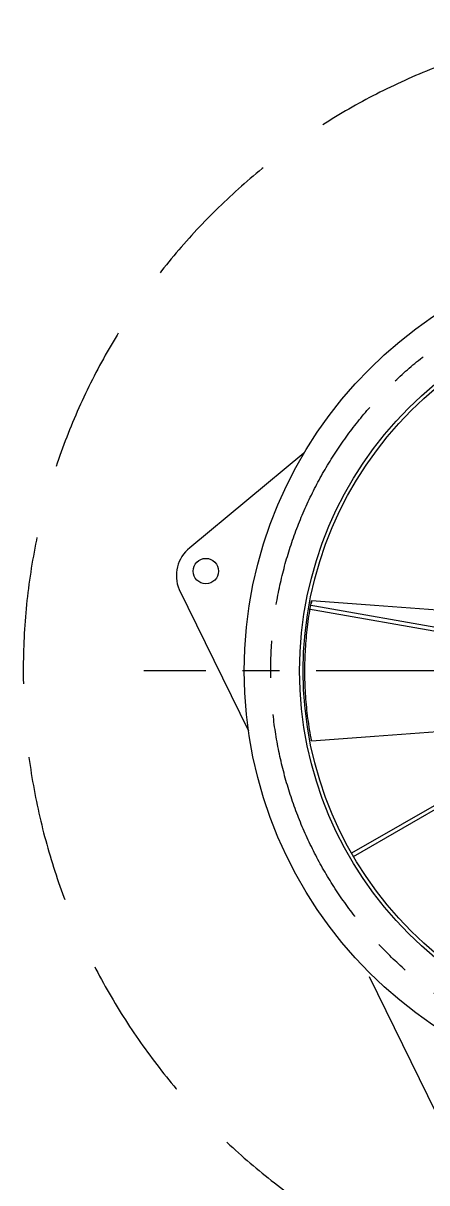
# Model space of a CAD drawing. Header units: millimetres. Extents: x -69382 to 174843, y -46375 to 101648.
# Drawn here: x -66219 to -65534, y -12287 to -10317 of the extents above; entities that cross this region are included whole.
import ezdxf

# ---------------------------------------------------------------- set-up
doc = ezdxf.new("R2010")
doc.units = ezdxf.units.MM
doc.header["$LTSCALE"] = 1000
doc.linetypes.add('A-DASHD01', pattern=[0.75, 0.5, -0.25])
doc.linetypes.add('CENTER2', pattern=[1.125, 0.75, -0.125, 0.125, -0.125])
for name, color, linetype in [('1', 3, 'Continuous'), ('2', 2, 'Continuous'), ('CS-HIDL', 2, 'A-DASHD01')]:
    doc.layers.add(name, color=color, linetype=linetype)

# ---------------------------------------------------------------- blocks, each defined once
blk = doc.blocks.new('새G')
at = {"color": 3, "linetype": 'Continuous'}
for p, q in [((-3, 200), (-3, 625)), ((3, 625), (3, 200)), ((-130.8, 151.3), (-404, 476.8)), ((-399.4, 480.7), (-126.2, 155.1)), ((126.2, 155.1), (399.4, 480.7)), ((404, 476.8), (130.8, 151.3)), ((-197.5, 31.8), (-616, 105.6)), ((-615, 111.5), (-196.4, 37.7)), ((196.4, 37.7), (615, 111.5)), ((616, 105.6), (197.5, 31.8)), ((-542.8, -309.9), (-174.7, -97.4)), ((174.7, -97.4), (542.8, -309.9)), ((-171.7, -102.6), (-539.8, -315.1)), ((539.8, -315.1), (171.7, -102.6)), ((-216.6, -586.3), (-71.2, -186.9)), ((-65.6, -188.9), (-210.9, -588.3)), ((210.9, -588.3), (65.6, -188.9)), ((71.2, -186.9), (216.6, -586.3))]:
    blk.add_line(p, q, dxfattribs=at)
blk = doc.blocks.new('IMPELLER')
blk.add_line((24346.6, 14541.4), (24346.6, 14541.5))
at = {"flags": 128}
for points in [[(23920, 14747.2), (24133.3, 14763.3), (24239.9, 14771.3), (24293.3, 14775.4), (24346.6, 14779.4)], [(24346.6, 14779.4), (24346.6, 14779.4), (24346.6, 14779.3), (24346.6, 14779.3), (24346.6, 14779.2), (24346.7, 14779.1), (24346.7, 14779.1), (24346.7, 14779), (24346.7, 14778.9), (24346.7, 14778.8), (24346.7, 14778.8), (24346.8, 14778.7), (24346.8, 14778.6), (24346.8, 14778.5), (24346.8, 14778.4), (24346.8, 14778.3), (24346.8, 14778.3), (24346.9, 14778.2), (24346.9, 14778.1), (24346.9, 14778), (24346.9, 14777.9), (24346.9, 14777.8), (24346.9, 14777.8), (24346.9, 14777.7), (24347, 14777.6)], [(24347.5, 14546.2), (24348.4, 14551.1), (24349.2, 14555.8), (24350, 14560.6), (24350.8, 14565.3), (24351.5, 14570.1), (24352.2, 14574.8), (24352.8, 14579.5), (24353.4, 14584.3), (24354, 14589), (24354.5, 14593.7), (24355, 14598.4), (24355.5, 14603.2), (24355.9, 14607.9), (24356.3, 14612.6), (24356.6, 14617.4), (24356.9, 14622.1), (24357.2, 14626.8), (24357.4, 14631.5), (24357.6, 14636.2), (24357.8, 14640.9), (24357.9, 14645.7), (24358, 14650.4), (24358.1, 14655.1), (24358.1, 14659.8), (24358.1, 14664.5), (24358, 14669.2), (24358, 14673.9), (24357.8, 14678.6), (24357.7, 14683.3), (24357.5, 14688), (24357.3, 14692.7), (24357, 14697.4), (24356.7, 14702.1), (24356.4, 14706.8), (24356, 14711.5), (24355.6, 14716.1), (24355.2, 14720.8), (24354.7, 14725.4), (24354.2, 14730.1), (24353.6, 14734.7), (24353.1, 14739.3), (24352.5, 14744), (24351.8, 14748.6), (24351.1, 14753.2), (24350.4, 14757.7), (24349.7, 14762.3), (24348.9, 14766.8), (24348.1, 14771.4), (24347.3, 14775.7), (24346.6, 14779.4)], [(24347, 14777.6), (24347, 14777.5), (24347, 14777.3), (24347, 14777.2), (24347.1, 14777.1), (24347.1, 14777), (24347.1, 14776.9), (24347.1, 14776.7), (24347.1, 14776.6), (24347.2, 14776.5), (24347.2, 14776.4), (24347.2, 14776.2), (24347.2, 14776.1), (24347.3, 14776), (24347.3, 14775.9), (24347.3, 14775.7), (24347.3, 14775.6), (24347.3, 14775.5), (24347.4, 14775.4), (24347.4, 14775.2), (24347.4, 14775.1), (24347.4, 14775), (24347.5, 14774.9), (24347.5, 14774.7), (24347.5, 14774.6)], [(24346.6, 14541.4), (24293.3, 14545.5), (24239.9, 14549.5), (24133.3, 14557.6), (23920, 14573.7)], [(24346.6, 14541.5), (24346.6, 14541.5), (24346.6, 14541.6), (24346.6, 14541.6), (24346.6, 14541.7), (24346.7, 14541.7), (24346.7, 14541.8), (24346.7, 14541.9), (24346.7, 14541.9), (24346.7, 14542), (24346.7, 14542.1), (24346.8, 14542.1), (24346.8, 14542.2), (24346.8, 14542.3), (24346.8, 14542.4), (24346.8, 14542.4), (24346.8, 14542.5), (24346.8, 14542.6), (24346.9, 14542.7), (24346.9, 14542.8), (24346.9, 14542.8), (24346.9, 14542.9), (24346.9, 14543), (24346.9, 14543.1), (24346.9, 14543.2)], [(24346.9, 14543.2), (24347, 14543.3), (24347, 14543.4), (24347, 14543.5), (24347, 14543.7), (24347.1, 14543.8), (24347.1, 14543.9), (24347.1, 14544.1), (24347.1, 14544.2), (24347.2, 14544.3), (24347.2, 14544.4), (24347.2, 14544.6), (24347.2, 14544.7), (24347.3, 14544.8), (24347.3, 14545), (24347.3, 14545.1), (24347.3, 14545.2), (24347.3, 14545.3), (24347.4, 14545.5), (24347.4, 14545.6), (24347.4, 14545.7), (24347.4, 14545.9), (24347.5, 14546), (24347.5, 14546.1), (24347.5, 14546.2)]]:
    blk.add_lwpolyline(points, dxfattribs=at)

msp = doc.modelspace()

# ---------------------------------------------------------------- linework, layer by layer
at = {"color": 3}
for p, q in [((-65742.8498, -11047.5516), (-65936.5289, -11208.3983)), ((-65954.5238, -11278.9178), (-65836.9589, -11518.7425)), ((-65632.2408, -11936.3543), (-65519.1163, -12167.121))]:
    msp.add_line(p, q, dxfattribs=at)
msp.add_circle((-65119.1163, -11417.121), 725, dxfattribs=at)
for radius in [631, 625, 625]:
    msp.add_circle((-65119.1163, -11417.121), radius)
msp.add_arc((-65899.3022, -11255.4533), 60, 128.3486087, 203.0213683, dxfattribs=at)
at = {"layer": '1', "color": 1, "linetype": 'CENTER2', "ltscale": 0.5}
msp.add_line((-64221.8029, -11417.121), (-66014.215, -11417.121), dxfattribs=at)
msp.add_circle((-65119.1163, -11417.121), 680, dxfattribs=at)
at = {"layer": '2'}
msp.add_circle((-65909.3022, -11247.7227), 21.6, dxfattribs=at)
at = {"layer": 'CS-HIDL', "ltscale": 0.5}
msp.add_lwpolyline([(-65119.1163, -12517.121, 1), (-65119.1163, -10317.121, 1)], format="xyb", close=True, dxfattribs=at)

# ---------------------------------------------------------------- block references
at = {"xscale": -1}
for name, p in [('새G', (-65119.1163, -11417.121)), ('IMPELLER', (-41383.157, -26077.5708))]:
    msp.add_blockref(name, p, dxfattribs=at)

doc.saveas('drawing.dxf')
